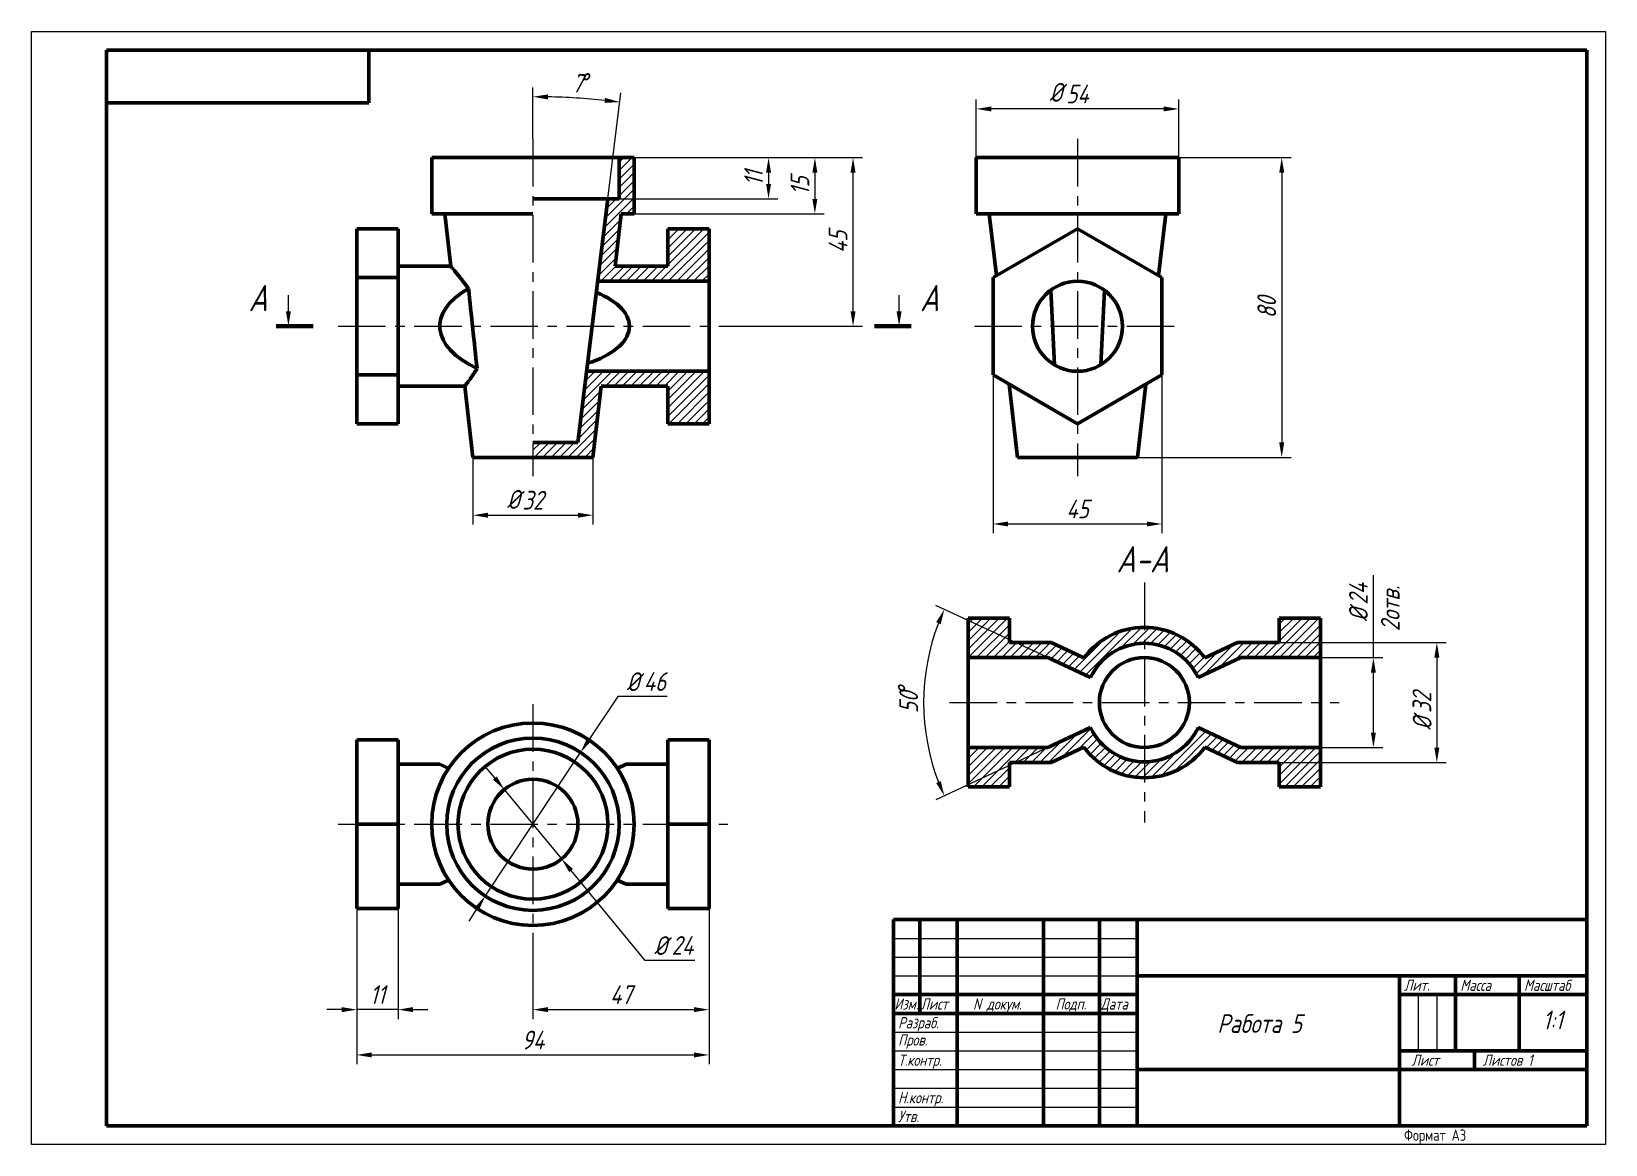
# Model space of a CAD drawing. Header units: millimetres. Extents: x 0 to 420, y 0 to 297.
import ezdxf
from ezdxf.enums import TextEntityAlignment as Align

# ---------------------------------------------------------------- set-up
doc = ezdxf.new("R2010")
doc.units = ezdxf.units.MM
doc.linetypes.add('осевая', pattern=[50.8, 31.75, -6.35, 6.35, -6.35])
doc.layers.get('0').update_dxf_attribs({"lineweight": 15})
for name, color, linetype, lineweight in [('Осевая', 7, 'осевая', 15), ('Основная', 7, 'Continuous', 60), ('Размерная', 7, 'Continuous', 18), ('Техт', 7, 'Continuous', 18), ('Штриховка', 7, 'Continuous', 18)]:
    doc.layers.add(name, color=color, linetype=linetype, lineweight=lineweight)
doc.styles.add('ESKD', font='GOST_A.TTF', dxfattribs={"oblique": 15, "height": 5})
doc.styles.get("Standard").update_dxf_attribs({"font": '', "oblique": 15, "height": 5})
doc.styles.get('Standard').set_extended_font_data('ESKDW')
doc.dimstyles.new('ESKD', dxfattribs={"dimtxt": 4, "dimasz": 4, "dimexe": 2.5, "dimexo": 0, "dimgap": 1.5, "dimtad": 3, "dimdec": 3, "dimdsep": 46, "dimtxsty": 'ESKD', "dimcen": 1.5, "dimdle": 1.25, "dimclrd": 256, "dimclre": 256, "dimclrt": 256, "dimazin": 2, "dimtfac": 0.766667, "dimtdec": 3, "dimtmove": 0, "dimatfit": 3, "dimtvp": 1.5, "dimtolj": 1, "dimtzin": 0, "dimlwd": -1, "dimlwe": -1, "dimarcsym": 0})

# ---------------------------------------------------------------- blocks, each defined once
blk = doc.blocks.new('*D1')
at = {"layer": 'DEFPOINTS', "color": 0, "ltscale": 0.4, "transparency": 16777216}
for p in [(156.8, 263.34), (156.8, 252.34), (196.67, 252.34)]:
    blk.add_point(p, dxfattribs=at)
at = {"layer": 'Размерная', "ltscale": 0.4, "transparency": 16777216}
for p, q in [((156.8, 263.34), (199.17, 263.34)), ((196.67, 259.34), (196.67, 256.34)), ((156.8, 252.34), (199.17, 252.34))]:
    blk.add_line(p, q, dxfattribs=at)
for points in [[(196.01, 259.34), (197.34, 259.34), (196.67, 263.34)], [(196.01, 256.34), (197.34, 256.34), (196.67, 252.34)]]:
    blk.add_solid(points, dxfattribs=at)
at = {"layer": 'Размерная', "ltscale": 0.4, "transparency": 16777216, "insert": (192.67, 257.84), "char_height": 5, "attachment_point": 5, "rotation": 90, "style": 'ESKD'}
blk.add_mtext('\\A1;11', dxfattribs=at)
blk = doc.blocks.new('*D2')
at = {"layer": 'DEFPOINTS', "color": 0, "ltscale": 0.4, "transparency": 16777216}
for p in [(160.8, 263.34), (160.8, 248.34), (209.03, 248.34)]:
    blk.add_point(p, dxfattribs=at)
at = {"layer": 'Размерная', "ltscale": 0.4, "transparency": 16777216}
for p, q in [((160.8, 263.34), (211.53, 263.34)), ((209.03, 259.34), (209.03, 252.34)), ((160.8, 248.34), (211.53, 248.34))]:
    blk.add_line(p, q, dxfattribs=at)
for points in [[(208.37, 259.34), (209.7, 259.34), (209.03, 263.34)], [(208.37, 252.34), (209.7, 252.34), (209.03, 248.34)]]:
    blk.add_solid(points, dxfattribs=at)
at = {"layer": 'Размерная', "ltscale": 0.4, "transparency": 16777216, "insert": (205.03, 255.84), "char_height": 5, "attachment_point": 5, "rotation": 90, "style": 'ESKD'}
blk.add_mtext('\\A1;15', dxfattribs=at)
blk = doc.blocks.new('*D3')
at = {"layer": 'DEFPOINTS', "color": 0, "ltscale": 0.4, "transparency": 16777216}
for p in [(256.6, 205.34), (301.63, 205.34), (301.63, 165.59)]:
    blk.add_point(p, dxfattribs=at)
at = {"layer": 'Размерная', "ltscale": 0.4, "transparency": 16777216}
for p, q in [((256.6, 205.34), (256.6, 163.09)), ((301.63, 205.34), (301.63, 163.09)), ((260.6, 165.59), (297.63, 165.59))]:
    blk.add_line(p, q, dxfattribs=at)
for points in [[(260.6, 166.25), (260.6, 164.92), (256.6, 165.59)], [(297.63, 166.25), (297.63, 164.92), (301.63, 165.59)]]:
    blk.add_solid(points, dxfattribs=at)
at = {"layer": 'Размерная', "ltscale": 0.4, "transparency": 16777216, "insert": (279.11, 169.59), "char_height": 5, "attachment_point": 5, "style": 'ESKD'}
blk.add_mtext('\\A1;45', dxfattribs=at)
blk = doc.blocks.new('*D4')
at = {"layer": 'DEFPOINTS', "color": 0, "ltscale": 0.4, "transparency": 16777216}
for p in [(306.11, 263.34), (295.11, 183.34), (333.6, 183.34)]:
    blk.add_point(p, dxfattribs=at)
at = {"layer": 'Размерная', "ltscale": 0.4, "transparency": 16777216}
for p, q in [((306.11, 263.34), (336.1, 263.34)), ((333.6, 259.34), (333.6, 187.34)), ((295.11, 183.34), (336.1, 183.34))]:
    blk.add_line(p, q, dxfattribs=at)
for points in [[(332.93, 259.34), (334.26, 259.34), (333.6, 263.34)], [(332.93, 187.34), (334.26, 187.34), (333.6, 183.34)]]:
    blk.add_solid(points, dxfattribs=at)
at = {"layer": 'Размерная', "ltscale": 0.4, "transparency": 16777216, "insert": (329.6, 223.34), "char_height": 5, "attachment_point": 5, "rotation": 90, "style": 'ESKD'}
blk.add_mtext('\\A1;80', dxfattribs=at)
blk = doc.blocks.new('*D5')
at = {"layer": 'DEFPOINTS', "color": 0, "ltscale": 0.4, "transparency": 16777216}
for p in [(252.11, 276.33), (252.11, 263.34), (306.11, 263.34)]:
    blk.add_point(p, dxfattribs=at)
at = {"layer": 'Размерная', "ltscale": 0.4, "transparency": 16777216}
for p, q in [((252.11, 263.34), (252.11, 278.83)), ((306.11, 263.34), (306.11, 278.83)), ((302.11, 276.33), (256.11, 276.33))]:
    blk.add_line(p, q, dxfattribs=at)
for points in [[(256.11, 277), (256.11, 275.66), (252.11, 276.33)], [(302.11, 277), (302.11, 275.66), (306.11, 276.33)]]:
    blk.add_solid(points, dxfattribs=at)
at = {"layer": 'Размерная', "ltscale": 0.4, "transparency": 16777216, "insert": (279.11, 280.33), "char_height": 5, "attachment_point": 5, "style": 'ESKD'}
blk.add_mtext('\\A1;54', dxfattribs=at)
blk = doc.blocks.new('*D6')
at = {"layer": 'DEFPOINTS', "color": 0, "ltscale": 0.4, "transparency": 16777216}
for p in [(146.52, 104.63), (121.08, 66.31)]:
    blk.add_point(p, dxfattribs=at)
at = {"layer": 'Размерная', "ltscale": 0.4, "transparency": 16777216}
for p, q in [((156.42, 119.53), (148.74, 107.96)), ((169.61, 119.53), (156.42, 119.53)), ((121.08, 66.31), (146.52, 104.63)), ((118.87, 62.98), (116.66, 59.64))]:
    blk.add_line(p, q, dxfattribs=at)
for points in [[(148.18, 108.33), (149.29, 107.6), (146.52, 104.63)], [(118.31, 63.34), (119.43, 62.61), (121.08, 66.31)]]:
    blk.add_solid(points, dxfattribs=at)
at = {"layer": 'Размерная', "ltscale": 0.4, "transparency": 16777216, "insert": (163.76, 123.53), "char_height": 5, "attachment_point": 5, "style": 'ESKD'}
blk.add_mtext('\\A1;  46', dxfattribs=at)
blk = doc.blocks.new('*D7')
at = {"layer": 'DEFPOINTS', "color": 0, "ltscale": 0.4, "transparency": 16777216}
for p in [(238.68, 126.46), (271.22, 129.93), (282.62, 124.61), (282.62, 111.25), (271.22, 105.93)]:
    blk.add_point(p, dxfattribs=at)
at = {"layer": 'Размерная', "ltscale": 0.4, "transparency": 16777216}
for p, q in [((271.22, 129.93), (241.31, 143.87)), ((271.22, 105.93), (241.31, 91.98))]:
    blk.add_line(p, q, dxfattribs=at)
blk.add_arc((296.95, 117.93), 58.89, 158.8924, 201.1076, dxfattribs=at)
for points in [[(241.4, 139.4), (242.63, 138.88), (243.58, 142.82)], [(242.63, 96.98), (241.4, 96.46), (243.58, 93.04)]]:
    blk.add_solid(points, dxfattribs=at)
at = {"layer": 'Размерная', "ltscale": 0.4, "transparency": 16777216, "insert": (234.06, 117.93), "char_height": 5, "attachment_point": 5, "rotation": 90, "style": 'ESKD'}
blk.add_mtext('\\A1;50', dxfattribs=at)
blk = doc.blocks.new('*D8')
at = {"layer": 'DEFPOINTS', "color": 0, "ltscale": 0.4, "transparency": 16777216}
for p in [(343.95, 129.93), (343.95, 105.93), (358.06, 105.93)]:
    blk.add_point(p, dxfattribs=at)
at = {"layer": 'Размерная', "ltscale": 0.4, "transparency": 16777216}
for p, q in [((358.06, 129.93), (358.06, 151.96)), ((343.95, 129.93), (360.56, 129.93)), ((358.06, 109.93), (358.06, 125.93)), ((343.95, 105.93), (360.56, 105.93))]:
    blk.add_line(p, q, dxfattribs=at)
for points in [[(357.4, 125.93), (358.73, 125.93), (358.06, 129.93)], [(357.4, 109.93), (358.73, 109.93), (358.06, 105.93)]]:
    blk.add_solid(points, dxfattribs=at)
at = {"layer": 'Размерная', "ltscale": 0.4, "transparency": 16777216, "insert": (354.06, 146.93), "char_height": 5, "attachment_point": 5, "rotation": 90, "style": 'ESKD'}
blk.add_mtext('\\A1;24', dxfattribs=at)
blk = doc.blocks.new('*D9')
at = {"layer": 'DEFPOINTS', "color": 0, "ltscale": 0.4, "transparency": 16777216}
for p in [(332.95, 133.93), (332.95, 101.93), (375, 101.93)]:
    blk.add_point(p, dxfattribs=at)
at = {"layer": 'Размерная', "ltscale": 0.4, "transparency": 16777216}
for p, q in [((332.95, 133.93), (377.5, 133.93)), ((375, 129.93), (375, 105.93)), ((332.95, 101.93), (377.5, 101.93))]:
    blk.add_line(p, q, dxfattribs=at)
for points in [[(374.33, 129.93), (375.67, 129.93), (375, 133.93)], [(374.33, 105.93), (375.67, 105.93), (375, 101.93)]]:
    blk.add_solid(points, dxfattribs=at)
at = {"layer": 'Размерная', "ltscale": 0.4, "transparency": 16777216, "insert": (371, 117.93), "char_height": 5, "attachment_point": 5, "rotation": 90, "style": 'ESKD'}
blk.add_mtext('\\A1;32', dxfattribs=at)
blk = doc.blocks.new('*D10')
at = {"layer": 'DEFPOINTS', "color": 0, "ltscale": 0.4, "transparency": 16777216}
for p in [(117.8, 183.34), (149.8, 183.34), (149.8, 167.92)]:
    blk.add_point(p, dxfattribs=at)
at = {"layer": 'Размерная', "ltscale": 0.4, "transparency": 16777216}
for p, q in [((117.8, 183.34), (117.8, 165.42)), ((149.8, 183.34), (149.8, 165.42)), ((121.8, 167.92), (145.8, 167.92))]:
    blk.add_line(p, q, dxfattribs=at)
for points in [[(121.8, 168.59), (121.8, 167.25), (117.8, 167.92)], [(145.8, 168.59), (145.8, 167.25), (149.8, 167.92)]]:
    blk.add_solid(points, dxfattribs=at)
at = {"layer": 'Размерная', "ltscale": 0.4, "transparency": 16777216, "insert": (133.8, 171.92), "char_height": 5, "attachment_point": 5, "style": 'ESKD'}
blk.add_mtext('\\A1;32', dxfattribs=at)
blk = doc.blocks.new('*D11')
at = {"layer": 'DEFPOINTS', "color": 0, "ltscale": 0.4, "transparency": 16777216}
for p in [(149.28, 278.95), (133.8, 268.34), (153.8, 252.34), (145.8, 187.34), (133.8, 178.34)]:
    blk.add_point(p, dxfattribs=at)
at = {"layer": 'Размерная', "ltscale": 0.4, "transparency": 16777216}
for p, q in [((133.8, 268.34), (133.8, 282.08)), ((153.8, 252.34), (157.29, 280.64))]:
    blk.add_line(p, q, dxfattribs=at)
blk.add_arc((133.8, 89.84), 189.75, 84.1914, 88.7921, dxfattribs=at)
for points in [[(137.8, 278.87), (137.81, 280.21), (133.8, 279.58)], [(153.08, 279.27), (152.93, 277.95), (156.98, 278.16)]]:
    blk.add_solid(points, dxfattribs=at)
at = {"layer": 'Размерная', "ltscale": 0.4, "transparency": 16777216, "insert": (145.66, 283.22), "char_height": 5, "attachment_point": 5, "rotation": 356.4917, "style": 'ESKD'}
blk.add_mtext('\\A1;7', dxfattribs=at)
blk = doc.blocks.new('*D12')
at = {"layer": 'DEFPOINTS', "color": 0, "ltscale": 0.4, "transparency": 16777216}
for p in [(126.17, 94.73), (141.44, 76.21)]:
    blk.add_point(p, dxfattribs=at)
at = {"layer": 'Размерная', "ltscale": 0.4, "transparency": 16777216}
for p, q in [((123.63, 97.82), (121.08, 100.9)), ((126.17, 94.73), (141.44, 76.21)), ((163.77, 49.12), (143.98, 73.12)), ((176.97, 49.12), (163.77, 49.12))]:
    blk.add_line(p, q, dxfattribs=at)
for points in [[(124.14, 98.24), (123.11, 97.39), (126.17, 94.73)], [(144.49, 73.55), (143.47, 72.7), (141.44, 76.21)]]:
    blk.add_solid(points, dxfattribs=at)
at = {"layer": 'Размерная', "ltscale": 0.4, "transparency": 16777216, "insert": (171.12, 53.12), "char_height": 5, "attachment_point": 5, "style": 'ESKD'}
blk.add_mtext('\\A1;  24', dxfattribs=at)
blk = doc.blocks.new('*D13')
at = {"layer": 'DEFPOINTS', "color": 0, "ltscale": 0.4, "transparency": 16777216}
for p in [(86.8, 62.95), (180.8, 62.95), (180.8, 23.9)]:
    blk.add_point(p, dxfattribs=at)
at = {"layer": 'Размерная', "ltscale": 0.4, "transparency": 16777216}
for p, q in [((86.8, 62.95), (86.8, 21.4)), ((180.8, 62.95), (180.8, 21.4)), ((90.8, 23.9), (176.8, 23.9))]:
    blk.add_line(p, q, dxfattribs=at)
for points in [[(90.8, 24.57), (90.8, 23.24), (86.8, 23.9)], [(176.8, 24.57), (176.8, 23.24), (180.8, 23.9)]]:
    blk.add_solid(points, dxfattribs=at)
at = {"layer": 'Размерная', "ltscale": 0.4, "transparency": 16777216, "insert": (133.8, 27.9), "char_height": 5, "attachment_point": 5, "style": 'ESKD'}
blk.add_mtext('\\A1;94', dxfattribs=at)
blk = doc.blocks.new('*D14')
at = {"layer": 'DEFPOINTS', "color": 0, "ltscale": 0.4, "transparency": 16777216}
for p in [(180.8, 62.95), (133.8, 53.47), (180.8, 35.99)]:
    blk.add_point(p, dxfattribs=at)
at = {"layer": 'Размерная', "ltscale": 0.4, "transparency": 16777216}
for p, q in [((180.8, 62.95), (180.8, 33.49)), ((133.8, 53.47), (133.8, 33.49)), ((137.8, 35.99), (176.8, 35.99))]:
    blk.add_line(p, q, dxfattribs=at)
for points in [[(137.8, 36.66), (137.8, 35.33), (133.8, 35.99)], [(176.8, 36.66), (176.8, 35.33), (180.8, 35.99)]]:
    blk.add_solid(points, dxfattribs=at)
at = {"layer": 'Размерная', "ltscale": 0.4, "transparency": 16777216, "insert": (157.3, 39.99), "char_height": 5, "attachment_point": 5, "style": 'ESKD'}
blk.add_mtext('\\A1;47', dxfattribs=at)
blk = doc.blocks.new('*D15')
at = {"layer": 'DEFPOINTS', "color": 0, "ltscale": 0.4, "transparency": 16777216}
for p in [(86.8, 62.95), (97.8, 62.95), (86.8, 35.99)]:
    blk.add_point(p, dxfattribs=at)
at = {"layer": 'Размерная', "ltscale": 0.4, "transparency": 16777216}
for p, q in [((86.8, 62.95), (86.8, 33.49)), ((97.8, 62.95), (97.8, 33.49)), ((82.8, 35.99), (78.8, 35.99)), ((97.8, 35.99), (86.8, 35.99)), ((101.8, 35.99), (105.8, 35.99))]:
    blk.add_line(p, q, dxfattribs=at)
for points in [[(82.8, 36.66), (82.8, 35.33), (86.8, 35.99)], [(101.8, 36.66), (101.8, 35.33), (97.8, 35.99)]]:
    blk.add_solid(points, dxfattribs=at)
at = {"layer": 'Размерная', "ltscale": 0.4, "transparency": 16777216, "insert": (92.3, 39.99), "char_height": 5, "attachment_point": 5, "style": 'ESKD'}
blk.add_mtext('\\A1;11', dxfattribs=at)
blk = doc.blocks.new('*D16')
at = {"layer": 'DEFPOINTS', "color": 0, "ltscale": 0.4, "transparency": 16777216}
for p in [(160.8, 263.34), (219.22, 263.34), (185.8, 218.34)]:
    blk.add_point(p, dxfattribs=at)
at = {"layer": 'Размерная', "ltscale": 0.4, "transparency": 16777216}
for p, q in [((160.8, 263.34), (221.72, 263.34)), ((219.22, 222.34), (219.22, 259.34)), ((185.8, 218.34), (221.72, 218.34))]:
    blk.add_line(p, q, dxfattribs=at)
for points in [[(218.55, 259.34), (219.89, 259.34), (219.22, 263.34)], [(218.55, 222.34), (219.89, 222.34), (219.22, 218.34)]]:
    blk.add_solid(points, dxfattribs=at)
at = {"layer": 'Размерная', "ltscale": 0.4, "transparency": 16777216, "insert": (215.22, 240.84), "char_height": 5, "attachment_point": 5, "rotation": 90, "style": 'ESKD'}
blk.add_mtext('\\A1;45', dxfattribs=at)

msp = doc.modelspace()

# ---------------------------------------------------------------- hatches: boundary and pattern name
at = {"layer": 'Штриховка', "ltscale": 0.4}
h = msp.add_hatch(dxfattribs=at)
h.set_pattern_fill('ANSI31', color=256, scale=0.5, style=0)
h.set_pattern_definition([(45, (-383.9664, 442.0147), (-1.122532, 1.122532), [])])
h.paths.add_polyline_path([(160.8035, 263.3375), (156.8035, 263.3375), (156.8035, 252.3375), (153.8035, 252.3375), (151.0959, 230.3375), (180.8035, 230.3375), (180.8035, 244.3375), (169.8035, 244.3375), (169.8035, 234.3375), (155.7166, 234.3375), (157.3398, 248.3375), (160.8035, 248.3375)])
h.paths.add_polyline_path([(180.8035, 206.3375), (148.142, 206.3375), (145.8035, 187.3375), (133.8035, 187.3375), (133.8035, 183.3375), (149.8035, 183.3375), (152.0064, 202.3375), (169.8035, 202.3375), (169.8035, 192.3375), (180.8035, 192.3375)])
h = msp.add_hatch(dxfattribs=at)
h.set_pattern_fill('ANSI31', color=256, scale=0.5, style=0)
h.set_pattern_definition([(45, (-417.9632, 501.4803), (-1.122532, 1.122532), [])])
h.paths.add_polyline_path([(343.9522, 129.929), (343.9522, 140.4457), (332.9522, 140.4457), (332.9522, 133.929), (321.7995, 133.929), (313.0753, 129.8608, 0.50400692), (280.8292, 129.8608), (272.1049, 133.929), (260.9522, 133.929), (260.9522, 140.4457), (249.9522, 140.4457), (249.9522, 129.929), (271.2182, 129.929), (282.6186, 124.6129, -0.63707026), (311.2858, 124.6129), (322.6863, 129.929)])
h.paths.add_polyline_path([(322.6863, 105.929), (311.2858, 111.2451, -0.63707026), (282.6186, 111.2451), (271.2182, 105.929), (249.9522, 105.929), (249.9522, 95.4124), (260.9522, 95.4124), (260.9522, 101.929), (272.1049, 101.929), (280.8292, 105.9972, 0.50400692), (313.0753, 105.9972), (321.7995, 101.929), (332.9522, 101.929), (332.9522, 95.4124), (343.9522, 95.4124), (343.9522, 105.929)])

# ---------------------------------------------------------------- linework, layer by layer
for p, q in [((230, 55), (295, 55)), ((230, 50), (295, 50)), ((230, 45), (295, 45)), ((370, 40), (370, 25)), ((370, 40), (370, 25)), ((375, 40), (375, 25)), ((375, 40), (375, 25)), ((230, 30), (295, 30)), ((230, 25), (295, 25)), ((230, 20), (295, 20)), ((230, 15), (295, 15)), ((230, 10), (295, 10))]:
    msp.add_line(p, q)
at = {"layer": 'DEFPOINTS'}
for p, q in [((0, 297), (420, 297)), ((0, 0), (0, 297)), ((420, 297), (420, 0)), ((420, 0), (0, 0))]:
    msp.add_line(p, q, dxfattribs=at)
at = {"layer": 'Осевая', "ltscale": 0.4}
for p, q in [((133.8035, 268.3375), (133.8035, 178.3375)), ((279.1138, 268.3375), (279.1138, 178.3375)), ((81.8035, 218.3375), (185.8035, 218.3375)), ((251.5971, 218.3375), (306.6305, 218.3375)), ((296.9522, 149.929), (296.9522, 85.929)), ((244.9522, 117.929), (348.9522, 117.929)), ((133.8035, 117.47), (133.8035, 53.47)), ((81.8035, 85.47), (185.8035, 85.47))]:
    msp.add_line(p, q, dxfattribs=at)
at = {"layer": 'Основная', "ltscale": 10}
for p, q in [((20, 5), (20, 292)), ((20, 292), (415, 292)), ((415, 292), (415, 5)), ((230, 5), (230, 60)), ((230, 60), (415, 60)), ((237, 60), (237, 35)), ((247, 60), (247, 5)), ((270, 5), (270, 60)), ((285, 60), (285, 5)), ((295, 5), (295, 60)), ((295, 45), (415, 45)), ((365, 45), (365, 5)), ((380, 45), (380, 25)), ((397, 45), (397, 25)), ((230, 40), (295, 40)), ((365, 40), (415, 40)), ((230, 35), (295, 35)), ((365, 25), (415, 25)), ((385, 24.9639), (385, 19.9639)), ((295, 20), (415, 20)), ((415, 5), (20, 5))]:
    msp.add_line(p, q, dxfattribs=at)
at = {"layer": 'Основная', "ltscale": 0.5}
for p, q in [((90, 292), (90, 278)), ((90, 278), (20, 278))]:
    msp.add_line(p, q, dxfattribs=at)
at = {"layer": 'Основная'}
for p, q in [((106.8035, 263.3375), (106.8035, 248.3375)), ((106.8035, 263.3375), (160.8035, 263.3375)), ((156.8035, 252.3375), (156.8035, 263.3375)), ((160.8035, 248.3375), (160.8035, 263.3375)), ((252.1138, 263.3375), (252.1138, 248.3375)), ((252.1138, 263.3375), (279.1138, 263.3375)), ((279.1138, 263.3375), (306.1138, 263.3375)), ((306.1138, 248.3375), (306.1138, 263.3375)), ((153.8035, 252.3375), (133.8035, 252.3375)), ((145.8035, 187.3375), (153.8035, 252.3375)), ((156.8035, 252.3375), (153.8035, 252.3375)), ((106.8035, 248.3375), (133.8035, 248.3375)), ((110.2673, 248.3375), (111.8918, 234.3266)), ((155.7166, 234.3375), (157.3398, 248.3375)), ((160.8035, 248.3375), (157.3398, 248.3375)), ((252.1138, 248.3375), (279.1138, 248.3375)), ((255.5776, 248.3375), (257.4889, 231.8524)), ((279.1138, 248.3375), (306.1138, 248.3375)), ((300.7387, 231.8524), (302.65, 248.3375)), ((86.8035, 192.3375), (86.8035, 244.3375)), ((86.8035, 244.3375), (97.8035, 244.3375)), ((97.8035, 192.3375), (97.8035, 244.3375)), ((169.8035, 234.3375), (169.8035, 244.3375)), ((180.8035, 244.3375), (169.8035, 244.3375)), ((180.8035, 244.3375), (180.8035, 230.3375)), ((279.1138, 244.3375), (256.5971, 231.3375)), ((301.6305, 231.3375), (279.1138, 244.3375)), ((86.8035, 231.3375), (97.8035, 231.3375)), ((111.899, 234.3375), (97.8035, 234.3375)), ((169.8035, 234.3375), (155.7166, 234.3375)), ((256.5971, 231.3375), (256.5971, 205.3375)), ((301.6305, 205.3375), (301.6305, 231.3375)), ((180.8035, 230.3375), (151.0959, 230.3375)), ((180.8035, 230.3375), (180.8035, 206.3375)), ((272.9339, 208.0511), (271.9579, 227.9704)), ((285.2936, 208.0511), (286.2697, 227.9704)), ((148.1825, 206.3375), (180.8035, 206.3375)), ((180.8035, 206.3375), (180.8035, 192.3375)), ((97.8035, 205.3375), (86.8035, 205.3375)), ((97.8035, 202.3375), (115.6081, 202.3375)), ((115.5996, 202.3463), (117.8035, 183.3375)), ((149.8035, 183.3375), (152.0064, 202.3375)), ((152.0064, 202.3375), (169.8035, 202.3375)), ((169.8035, 192.3375), (169.8035, 202.3375)), ((256.5971, 205.3375), (279.1138, 192.3375)), ((260.8476, 202.8835), (263.1138, 183.3375)), ((279.1138, 192.3375), (301.6305, 205.3375)), ((295.1138, 183.3375), (297.38, 202.8835)), ((86.8035, 192.3375), (97.8035, 192.3375)), ((169.8035, 192.3375), (180.8035, 192.3375)), ((133.8035, 187.3375), (145.8035, 187.3375)), ((117.8035, 183.3375), (149.8035, 183.3375)), ((263.1138, 183.3375), (279.1138, 183.3375)), ((279.1138, 183.3375), (295.1138, 183.3375)), ((249.9522, 129.929), (249.9522, 140.4457)), ((249.9522, 140.4457), (260.9522, 140.4457)), ((260.9522, 133.929), (260.9522, 140.4457)), ((332.9522, 140.4457), (332.9522, 133.929)), ((332.9522, 140.4457), (343.9522, 140.4457)), ((343.9522, 129.929), (343.9522, 140.4457)), ((260.9522, 133.929), (272.1049, 133.929)), ((280.8292, 129.8608), (272.1049, 133.929)), ((321.7995, 133.929), (313.0753, 129.8608)), ((321.7995, 133.929), (332.9522, 133.929)), ((249.9522, 129.929), (271.2182, 129.929)), ((249.9522, 105.929), (249.9522, 129.929)), ((271.2182, 129.929), (282.6186, 124.6129)), ((311.2858, 124.6129), (322.6863, 129.929)), ((322.6863, 129.929), (343.9522, 129.929)), ((343.9522, 129.929), (343.9522, 105.929)), ((282.6186, 111.2451), (271.2182, 105.929)), ((322.6863, 105.929), (311.2858, 111.2451)), ((86.8035, 107.9867), (97.8035, 107.9867)), ((86.8035, 85.47), (86.8035, 107.9867)), ((97.8035, 85.47), (97.8035, 107.9867)), ((169.8035, 107.9867), (169.8035, 85.47)), ((169.8035, 107.9867), (180.8035, 107.9867)), ((180.8035, 85.47), (180.8035, 107.9867)), ((249.9522, 95.4124), (249.9522, 105.929)), ((271.2182, 105.929), (249.9522, 105.929)), ((272.1049, 101.929), (280.8292, 105.9972)), ((313.0753, 105.9972), (321.7995, 101.929)), ((343.9522, 105.929), (322.6863, 105.929)), ((343.9522, 95.4124), (343.9522, 105.929)), ((108.9562, 101.47), (97.8035, 101.47)), ((111.2937, 100.38), (108.9562, 101.47)), ((158.6508, 101.47), (156.3134, 100.38)), ((169.8035, 101.47), (158.6508, 101.47)), ((272.1049, 101.929), (260.9522, 101.929)), ((260.9522, 95.4124), (260.9522, 101.929)), ((332.9522, 101.929), (321.7995, 101.929)), ((332.9522, 101.929), (332.9522, 95.4124)), ((260.9522, 95.4124), (249.9522, 95.4124)), ((343.9522, 95.4124), (332.9522, 95.4124)), ((86.8035, 85.47), (97.8035, 85.47)), ((86.8035, 62.9534), (86.8035, 85.47)), ((97.8035, 62.9534), (97.8035, 85.47)), ((169.8035, 85.47), (180.8035, 85.47)), ((169.8035, 85.47), (169.8035, 62.9534)), ((180.8035, 62.9534), (180.8035, 85.47)), ((97.8035, 69.47), (108.9562, 69.47)), ((108.9562, 69.47), (111.2937, 70.56)), ((156.3134, 70.56), (158.6508, 69.47)), ((158.6508, 69.47), (169.8035, 69.47)), ((86.8035, 62.9534), (97.8035, 62.9534)), ((169.8035, 62.9534), (180.8035, 62.9534))]:
    msp.add_line(p, q, dxfattribs=at)
for centre, radius in [((279.1138, 218.3375), 12), ((296.9522, 117.929), 12), ((133.8035, 85.47), 27), ((133.8035, 85.47), 23), ((133.8035, 85.47), 20), ((133.8035, 85.47), 12)]:
    msp.add_circle(centre, radius, dxfattribs=at)
for radius, start, end in [(20.058, 36.503159, 143.496841), (15.8154, 25, 155), (15.8154, 205, 335), (20.058, 216.503159, 323.496841)]:
    msp.add_arc((296.9522, 117.929), radius, start, end, dxfattribs=at)
for centre, major_axis, start_param, end_param in [((143.2684, 218.3375), (34.3121, 0), 2.46095281, 3.9221791), ((133.8035, 218.3375), (25.7341, 0), 5.31562115, 7.13609182)]:
    msp.add_ellipse(centre, major_axis=major_axis, ratio=0.46630766, start_param=start_param, end_param=end_param, dxfattribs=at)
for points, knots in [([(111.899, 234.3274), (111.898, 234.3287), (111.8951, 234.3321), (111.9656, 234.2487), (112.094, 234.0966), (112.2726, 233.8844), (112.5026, 233.6099), (112.7853, 233.2709), (113.1172, 232.87), (113.4968, 232.4075), (113.9174, 231.89), (114.3835, 231.3093), (114.8911, 230.6676), (115.4383, 229.9625), (116.0096, 229.2121), (116.4043, 228.6751), (116.602, 228.4062)], [0, 0, 0, 0, 0.043930821, 0.120455459, 0.187720693, 0.255429531, 0.324457784, 0.393906031, 0.465565444, 0.537615675, 0.610776574, 0.684273898, 0.762415043, 0.840887282, 0.920299322, 1, 1, 1, 1]), ([(118.8896, 207.0784), (118.7938, 206.9227), (118.4996, 206.4446), (118.0162, 205.7014), (117.4581, 204.8793), (116.9407, 204.1456), (116.5264, 203.5744), (116.2099, 203.1458), (115.9753, 202.832), (115.7906, 202.5872), (115.6671, 202.4247), (115.6043, 202.3424), (115.6071, 202.3459), (115.6081, 202.3473)], [0, 0, 0, 0, 0.05509235, 0.16917311, 0.28404922, 0.40170208, 0.52046954, 0.60545293, 0.69096231, 0.77823999, 0.86617982, 0.95118171, 1, 1, 1, 1])]:
    msp.add_open_spline(points, degree=3, knots=knots, dxfattribs=at)
msp.add_open_spline([(118.8896, 207.0784), (118.125, 214.1874), (117.3627, 221.2967), (116.602, 228.4062)], degree=3, dxfattribs=at)
at = {"layer": 'Техт', "ltscale": 0.4}
for p, q in [((68.5602, 222.3375), (68.5602, 226.5944)), ((231.5021, 222.3375), (231.5021, 226.5944))]:
    msp.add_line(p, q, dxfattribs=at)
at = {"layer": 'Техт', "lineweight": 80, "ltscale": 0.4}
for p, q in [((65.3058, 218.3375), (75.1187, 218.3375)), ((234.7565, 218.3375), (224.9436, 218.3375))]:
    msp.add_line(p, q, dxfattribs=at)
at = {"layer": 'Техт', "ltscale": 0.4}
for points in [[(69.2269, 222.3375), (67.8935, 222.3375), (68.5602, 218.3375)], [(230.8354, 222.3375), (232.1687, 222.3375), (231.5021, 218.3375)]]:
    msp.add_solid(points, dxfattribs=at)

# ---------------------------------------------------------------- texts
at = {"layer": 'Размерная', "style": 'ESKD', "oblique": 15}
msp.add_text('2отв.', height=5, rotation=90, dxfattribs=at).set_placement((365.0772, 136.9567))
at = {"layer": 'Размерная', "char_height": 5, "attachment_point": 5}
for insert in [(273.378, 280.7636), (128.598, 172.1309), (160.5243, 123.4847), (167.8781, 53.0731)]:
    msp.add_mtext('\\A1;%%c', dxfattribs=dict(at, insert=insert))
at = {"layer": 'Размерная', "char_height": 5, "attachment_point": 5, "rotation": 90}
for insert in [(354.0707, 141.3174), (371.0819, 112.3301)]:
    msp.add_mtext('\\A1;%%c', dxfattribs=dict(at, insert=insert))
at = {"layer": 'Техт', "oblique": 15}
msp.add_text('%%D', height=5, dxfattribs=at).set_placement((145.9894, 280.9139))
at = {"layer": 'Техт', "style": 'ESKD', "oblique": 15}
for s, p in [('А', (60.449, 225.8542)), ('А', (239.6133, 225.8542)), ('А-А', (296.5328, 156.1648))]:
    msp.add_text(s, height=7, dxfattribs=at).set_placement(p, align=Align.MIDDLE)
at = {"layer": 'Техт', "oblique": 15}
msp.add_text('%%D', height=5, rotation=90, dxfattribs=at).set_placement((236.1642, 119.6639))
at = {"layer": 'Техт', "style": 'ESKD', "oblique": 15}
for s, height, p in [('Лит.', 3, (366.2551, 41)), ('Масса', 3, (381.2551, 41)), ('Масштаб', 3, (398.2551, 41)), ('Изм.', 3, (230.2551, 36)), ('Лист', 3, (237.2551, 36)), ('N докум.', 3, (251.2551, 36)), ('Подп.', 3, (273.2551, 36)), ('Дата', 3, (285.2551, 36)), ('Разраб.', 3, (231.2551, 31)), ('Работа 5', 5, (316.4263, 29.7789)), ('1:1', 5, (403.2273, 30.7219)), ('Пров.', 3, (231.2551, 26.3971)), ('Т.контр.', 3, (231.2551, 21)), ('Лист', 3, (368.2551, 21)), ('Листов 1', 3, (387.2551, 21)), ('Н.контр.', 3, (231.2551, 11)), ('Утв.', 3, (231.2551, 6))]:
    msp.add_text(s, height=height, dxfattribs=at).set_placement(p)
at = {"layer": 'Техт', "style": 'ESKD'}
msp.add_text('Формат А3', height=3, dxfattribs=at).set_placement((366.2551, 1))

# ---------------------------------------------------------------- dimensions: what is measured, and where the dimension line sits
at = {"layer": 'Размерная', "ltscale": 0.4}
for base, line1, line2, text, picture, middle in [((149.2774, 278.9517), ((145.8035, 187.3375), (153.8035, 252.3375)), ((133.8035, 268.3375), (133.8035, 178.3375)), '7', '*D11', (145.6593, 283.2206)), ((238.6834, 126.4641), ((271.2182, 129.929), (282.6186, 124.6129)), ((282.6186, 111.2451), (271.2182, 105.929)), '50', '*D7', (234.0616, 117.929))]:
    dim = msp.add_angular_dim_2l(base=base, line1=line1, line2=line2, text=text, dimstyle='ESKD', dxfattribs=at)
    dim.commit()
    dim.dimension.update_dxf_attribs({"geometry": picture, "text_midpoint": middle})
for base, p1, p2, picture, middle in [((252.1138, 276.3294), (306.1138, 263.3375), (252.1138, 263.3375), '*D5', (279.1138, 280.3294)), ((149.8035, 167.9195), (117.8035, 183.3375), (149.8035, 183.3375), '*D10', (133.8035, 171.9195)), ((86.8035, 35.9949), (97.8035, 62.9534), (86.8035, 62.9534), '*D15', (92.3035, 39.9949)), ((180.8035, 23.9025), (86.8035, 62.9534), (180.8035, 62.9534), '*D13', (133.8035, 27.9025)), ((180.8035, 35.9949), (133.8035, 53.47), (180.8035, 62.9534), '*D14', (157.3035, 39.9949))]:
    dim = msp.add_linear_dim(base=base, p1=p1, p2=p2, dimstyle='ESKD', dxfattribs=at)
    dim.commit()
    dim.dimension.update_dxf_attribs({"geometry": picture, "text_midpoint": middle})
for base, p1, p2, picture, middle in [((196.6735, 252.3375), (156.8035, 263.3375), (156.8035, 252.3375), '*D1', (192.6735, 257.8375)), ((209.0324, 248.3375), (160.8035, 263.3375), (160.8035, 248.3375), '*D2', (205.0324, 255.8375)), ((219.2199, 263.3375), (185.8035, 218.3375), (160.8035, 263.3375), '*D16', (215.2199, 240.8375)), ((333.5962, 183.3375), (306.1138, 263.3375), (295.1138, 183.3375), '*D4', (329.5962, 223.3375)), ((374.9993, 101.929), (332.9522, 133.929), (332.9522, 101.929), '*D9', (370.9993, 117.929))]:
    dim = msp.add_linear_dim(base=base, p1=p1, p2=p2, angle=90, dimstyle='ESKD', dxfattribs=at)
    dim.commit()
    dim.dimension.update_dxf_attribs({"geometry": picture, "text_midpoint": middle})
dim = msp.add_linear_dim(base=(301.6305, 165.5868), p1=(256.5971, 205.3375), p2=(301.6305, 205.3375), text='45', dimstyle='ESKD', dxfattribs=at)
dim.commit()
dim.dimension.update_dxf_attribs({"geometry": '*D3', "text_midpoint": (279.1138, 169.5868)})
dim = msp.add_linear_dim(base=(358.0622, 105.929), p1=(343.9522, 129.929), p2=(343.9522, 105.929), angle=90, dimstyle='ESKD', dxfattribs=at)
dim.commit()
dim.dimension.update_dxf_attribs({"geometry": '*D8', "text_midpoint": (358.0622, 146.935), "dimtype": 160})
for p1, p2, text, override, picture, middle in [((121.0827, 66.3081), (146.5244, 104.632), '  46', {"dimtoh": 1, "dimtxsty": 'ESKD'}, '*D6', (163.7638, 119.5312)), ((126.171, 94.7299), (141.436, 76.2102), '  24', {"dimtoh": 1}, '*D12', (171.1158, 49.1196))]:
    dim = msp.add_diameter_dim_2p(p1=p1, p2=p2, text=text, dimstyle='ESKD', override=override, dxfattribs=at)
    dim.commit()
    dim.dimension.update_dxf_attribs({"geometry": picture, "text_midpoint": middle, "dimtype": 163})

doc.saveas('drawing.dxf')
